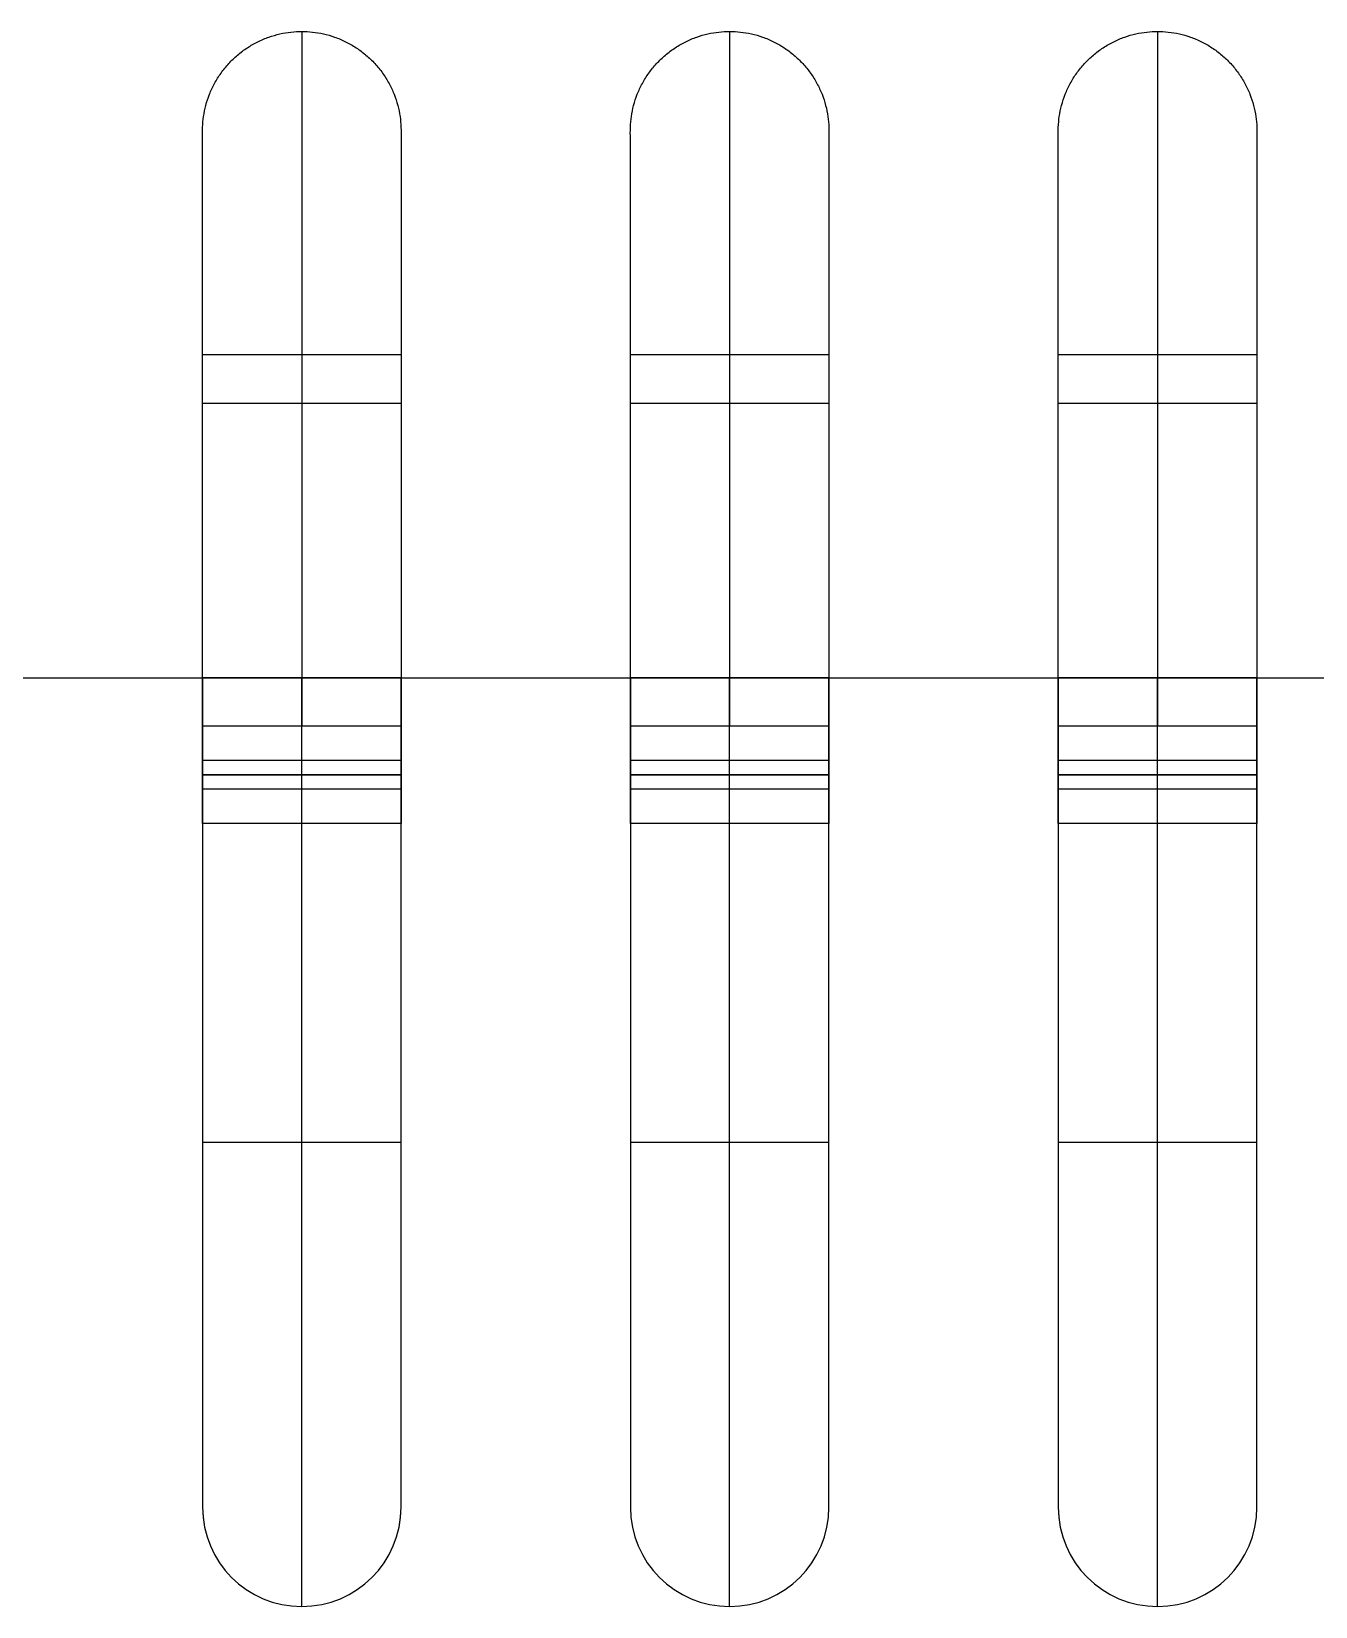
# Model space of a CAD drawing. Header units: millimetres. Extents: x 1.2 to 41.2, y 0.2 to 23.9.
# Drawn here: x 32.072 to 33.394, y 7.077 to 8.698 of the extents above; entities that cross this region are included whole.
import ezdxf

# ---------------------------------------------------------------- set-up
doc = ezdxf.new("R2010")
doc.units = ezdxf.units.MM
doc.layers.add('图层04', color=96, linetype='Continuous', true_color=0x007f00)
doc.layers.add('默认', color=18, linetype='Continuous', true_color=0x000000)

msp = doc.modelspace()

# ---------------------------------------------------------------- linework, layer by layer
at = {"layer": '图层04'}
for points in [[(27.086, 8.0327, 1.6431), (30.586, 8.0327, 1.6431), (34.086, 8.0327, 1.6431)], [(27.086, 8.0327, 2.0472), (30.586, 8.0327, 2.0472), (34.086, 8.0327, 2.0472)], [(27.086, 8.0327, 1.8451), (30.586, 8.0327, 1.8451), (34.086, 8.0327, 1.8451)]]:
    msp.add_open_spline(points, degree=2, dxfattribs=at)
at = {"layer": '默认'}
for p, q in [((32.2482, 7.9327, 1.6504), (32.2482, 8.0327, 1.6504)), ((32.2482, 8.0327, 2.0972), (32.2482, 7.9327, 2.0972)), ((32.4525, 8.0327, 1.6504), (32.4525, 7.9327, 1.6504)), ((32.4525, 7.9327, 2.0972), (32.4525, 8.0327, 2.0972)), ((32.6885, 7.9327, 1.6504), (32.6885, 8.0327, 1.6504)), ((32.6885, 8.0327, 2.0972), (32.6885, 7.9327, 2.0972)), ((32.8929, 8.0327, 1.6504), (32.8929, 7.9327, 1.6504)), ((32.8929, 7.9327, 2.0972), (32.8929, 8.0327, 2.0972)), ((33.1289, 7.9327, 1.6504), (33.1289, 8.0327, 1.6504)), ((33.1289, 8.0327, 2.0972), (33.1289, 7.9327, 2.0972)), ((33.3333, 8.0327, 1.6504), (33.3333, 7.9327, 1.6504)), ((33.3333, 7.9327, 2.0972), (33.3333, 8.0327, 2.0972)), ((32.2482, 7.9827, 1.6004), (32.2482, 7.9828, 1.7004)), ((32.2482, 7.9827, 2.1472), (32.2482, 7.9827, 2.0472)), ((32.4525, 7.9827, 1.7004), (32.4525, 7.9827, 1.6004)), ((32.4525, 7.9827, 2.0472), (32.4525, 7.9827, 2.1472)), ((32.6885, 7.9827, 1.6004), (32.6885, 7.9828, 1.7004)), ((32.6885, 7.9827, 2.1472), (32.6885, 7.9827, 2.0472)), ((32.8929, 7.9827, 1.7004), (32.8929, 7.9827, 1.6004)), ((32.8929, 7.9827, 2.0472), (32.8929, 7.9827, 2.1472)), ((33.1289, 7.9827, 1.6004), (33.1289, 7.9828, 1.7004)), ((33.1289, 7.9827, 2.1472), (33.1289, 7.9827, 2.0472)), ((33.3333, 7.9827, 1.7004), (33.3333, 7.9827, 1.6004)), ((33.3333, 7.9827, 2.0472), (33.3333, 7.9827, 2.1472))]:
    msp.add_line(p, q, dxfattribs=at)
for points in [[(32.2482, 8.0327, 2.0472), (32.2482, 8.3141, 2.0472), (32.2482, 8.5955, 2.0472), (32.2482, 8.6977, 2.0472), (32.3503, 8.6977, 2.0472), (32.4525, 8.6977, 2.0472), (32.4525, 8.5955, 2.0472), (32.4525, 8.3141, 2.0472), (32.4525, 8.0327, 2.0472)], [(32.2482, 8.0327, 2.1472), (32.2482, 8.3141, 2.1472), (32.2482, 8.5955, 2.1472), (32.2482, 8.6977, 2.1472), (32.3503, 8.6977, 2.1472), (32.4525, 8.6977, 2.1472), (32.4525, 8.5955, 2.1472), (32.4525, 8.3141, 2.1472), (32.4525, 8.0327, 2.1472)], [(32.2482, 8.0327, 2.0972), (32.2482, 8.3141, 2.0972), (32.2482, 8.5955, 2.0972), (32.2482, 8.6977, 2.0972), (32.3503, 8.6977, 2.0972), (32.4525, 8.6977, 2.0972), (32.4525, 8.5955, 2.0972), (32.4525, 8.3141, 2.0972), (32.4525, 8.0327, 2.0972)], [(32.6885, 8.0327, 2.0472), (32.6885, 8.3141, 2.0472), (32.6885, 8.5955, 2.0472), (32.6885, 8.6977, 2.0472), (32.7907, 8.6977, 2.0472), (32.8929, 8.6977, 2.0472), (32.8929, 8.5955, 2.0472), (32.8929, 8.3141, 2.0472), (32.8929, 8.0327, 2.0472)], [(32.6885, 8.0327, 2.1472), (32.6885, 8.3141, 2.1472), (32.6885, 8.5955, 2.1472), (32.6885, 8.6977, 2.1472), (32.7907, 8.6977, 2.1472), (32.8929, 8.6977, 2.1472), (32.8929, 8.5955, 2.1472), (32.8929, 8.3141, 2.1472), (32.8929, 8.0327, 2.1472)], [(32.6885, 8.0327, 2.0972), (32.6885, 8.3141, 2.0972), (32.6885, 8.5955, 2.0972), (32.6885, 8.6977, 2.0972), (32.7907, 8.6977, 2.0972), (32.8929, 8.6977, 2.0972), (32.8929, 8.5955, 2.0972), (32.8929, 8.3141, 2.0972), (32.8929, 8.0327, 2.0972)], [(33.1289, 8.0327, 2.0472), (33.1289, 8.3141, 2.0472), (33.1289, 8.5955, 2.0472), (33.1289, 8.6977, 2.0472), (33.2311, 8.6977, 2.0472), (33.3333, 8.6977, 2.0472), (33.3333, 8.5955, 2.0472), (33.3333, 8.3141, 2.0472), (33.3333, 8.0327, 2.0472)], [(33.1289, 8.0327, 2.1472), (33.1289, 8.3141, 2.1472), (33.1289, 8.5955, 2.1472), (33.1289, 8.6977, 2.1472), (33.2311, 8.6977, 2.1472), (33.3333, 8.6977, 2.1472), (33.3333, 8.5955, 2.1472), (33.3333, 8.3141, 2.1472), (33.3333, 8.0327, 2.1472)], [(33.1289, 8.0327, 2.0972), (33.1289, 8.3141, 2.0972), (33.1289, 8.5955, 2.0972), (33.1289, 8.6977, 2.0972), (33.2311, 8.6977, 2.0972), (33.3333, 8.6977, 2.0972), (33.3333, 8.5955, 2.0972), (33.3333, 8.3141, 2.0972), (33.3333, 8.0327, 2.0972)]]:
    msp.add_rational_spline(points, [1, 1, 1, 0.707106781186, 1, 0.707106781186, 1, 1, 1], degree=2, knots=[0, 0, 0, 0.562778, 0.562778, 0.723265, 0.723265, 0.883753, 0.883753, 1.446531, 1.446531, 1.446531], dxfattribs=at)
for points, degree in [([(32.3503, 8.6977, 2.0472), (32.3503, 8.3652, 2.0472), (32.3503, 8.0327, 2.0472)], 2), ([(32.3503, 8.6977, 2.1472), (32.3503, 8.3402, 2.1472), (32.3503, 7.9827, 2.1472)], 2), ([(32.3503, 8.6977, 2.0472), (32.3503, 8.6977, 2.0972), (32.3503, 8.6977, 2.1472)], 2), ([(32.7907, 8.6977, 2.0472), (32.7907, 8.3652, 2.0472), (32.7907, 8.0327, 2.0472)], 2), ([(32.7907, 8.6977, 2.1472), (32.7907, 8.3402, 2.1472), (32.7907, 7.9827, 2.1472)], 2), ([(32.7907, 8.6977, 2.0472), (32.7907, 8.6977, 2.0972), (32.7907, 8.6977, 2.1472)], 2), ([(33.2311, 8.6977, 2.0472), (33.2311, 8.3652, 2.0472), (33.2311, 8.0327, 2.0472)], 2), ([(33.2311, 8.6977, 2.1472), (33.2311, 8.3402, 2.1472), (33.2311, 7.9827, 2.1472)], 2), ([(33.2311, 8.6977, 2.0472), (33.2311, 8.6977, 2.0972), (33.2311, 8.6977, 2.1472)], 2), ([(32.2482, 8.5955, 2.0472), (32.2482, 8.5955, 2.0972), (32.2482, 8.5955, 2.1472)], 2), ([(32.4525, 8.5955, 2.0472), (32.4525, 8.5955, 2.0972), (32.4525, 8.5955, 2.1472)], 2), ([(32.6885, 8.5955, 2.0472), (32.6885, 8.5955, 2.0972), (32.6885, 8.5955, 2.1472)], 2), ([(32.8929, 8.5955, 2.0472), (32.8929, 8.5955, 2.0972), (32.8929, 8.5955, 2.1472)], 2), ([(33.1289, 8.5955, 2.0472), (33.1289, 8.5955, 2.0972), (33.1289, 8.5955, 2.1472)], 2), ([(33.3333, 8.5955, 2.0472), (33.3333, 8.5955, 2.0972), (33.3333, 8.5955, 2.1472)], 2), ([(32.2482, 8.3652, 2.0472), (32.3503, 8.3652, 2.0472), (32.4525, 8.3652, 2.0472)], 2), ([(32.6885, 8.3652, 2.0472), (32.7907, 8.3652, 2.0472), (32.8929, 8.3652, 2.0472)], 2), ([(33.1289, 8.3652, 2.0472), (33.2311, 8.3652, 2.0472), (33.3333, 8.3652, 2.0472)], 2), ([(32.2482, 8.3152, 2.1472), (32.3503, 8.3152, 2.1472), (32.4525, 8.3152, 2.1472)], 2), ([(32.6885, 8.3152, 2.1472), (32.7907, 8.3152, 2.1472), (32.8929, 8.3152, 2.1472)], 2), ([(33.1289, 8.3152, 2.1472), (33.2311, 8.3152, 2.1472), (33.3333, 8.3152, 2.1472)], 2), ([(32.2482, 8.0327, 1.6004), (32.2482, 8.0327, 1.6504), (32.2482, 8.0327, 1.7004)], 2), ([(32.2482, 8.0327, 2.0472), (32.3503, 8.0327, 2.0472), (32.4525, 8.0327, 2.0472)], 2), ([(32.4525, 8.0327, 1.6004), (32.3503, 8.0327, 1.6004), (32.2482, 8.0327, 1.6004)], 2), ([(32.2482, 8.0327, 1.6004), (32.2482, 7.9994, 1.6004), (32.2482, 7.9661, 1.6004), (32.2482, 7.9327, 1.6004)], 3), ([(32.2482, 8.0327, 1.7004), (32.2482, 8.0327, 1.8738), (32.2482, 8.0327, 2.0472)], 2), ([(32.2482, 8.0327, 2.0472), (32.2482, 7.9827, 2.0472), (32.2482, 7.9327, 2.0472)], 2), ([(32.2482, 7.9327, 1.7004), (32.2482, 7.9827, 1.7004), (32.2482, 8.0327, 1.7004)], 2), ([(32.2482, 8.0327, 2.1472), (32.2482, 8.0327, 2.0972), (32.2482, 8.0327, 2.0472)], 2), ([(32.2482, 7.9827, 2.1472), (32.2482, 8.0077, 2.1472), (32.2482, 8.0327, 2.1472)], 2), ([(32.2482, 8.0327, 1.8238), (32.3503, 8.0327, 1.8238), (32.4525, 8.0327, 1.8238)], 2), ([(32.2482, 8.0327, 1.8738), (32.2482, 7.9827, 1.8738), (32.2482, 7.9327, 1.8738)], 2), ([(32.3503, 7.0769, 1.6006), (32.3503, 7.5548, 1.6005), (32.3503, 8.0327, 1.6004)], 2), ([(32.3503, 8.0327, 2.0472), (32.3503, 8.0327, 1.8238), (32.3503, 8.0327, 1.6004)], 2), ([(32.4525, 8.0327, 1.7004), (32.4525, 8.0327, 1.6504), (32.4525, 8.0327, 1.6004)], 2), ([(32.4525, 8.0327, 2.1472), (32.4525, 8.0077, 2.1472), (32.4525, 7.9827, 2.1472)], 2), ([(32.4525, 8.0327, 2.0472), (32.4525, 8.0327, 1.8738), (32.4525, 8.0327, 1.7004)], 2), ([(32.4525, 8.0327, 1.7004), (32.4525, 7.9827, 1.7004), (32.4525, 7.9327, 1.7004)], 2), ([(32.4525, 7.9327, 2.0472), (32.4525, 7.9827, 2.0472), (32.4525, 8.0327, 2.0472)], 2), ([(32.4525, 8.0327, 2.0472), (32.4525, 8.0327, 2.0972), (32.4525, 8.0327, 2.1472)], 2), ([(32.4525, 7.9327, 1.6004), (32.4525, 7.9661, 1.6004), (32.4525, 7.9994, 1.6004), (32.4525, 8.0327, 1.6004)], 3), ([(32.4525, 8.0327, 1.8738), (32.4525, 7.9827, 1.8738), (32.4525, 7.9327, 1.8738)], 2), ([(32.6885, 8.0327, 1.6004), (32.6885, 8.0327, 1.6504), (32.6885, 8.0327, 1.7004)], 2), ([(32.6885, 8.0327, 2.0472), (32.7907, 8.0327, 2.0472), (32.8929, 8.0327, 2.0472)], 2), ([(32.8929, 8.0327, 1.6004), (32.7907, 8.0327, 1.6004), (32.6885, 8.0327, 1.6004)], 2), ([(32.6885, 8.0327, 1.6004), (32.6885, 7.9994, 1.6004), (32.6885, 7.9661, 1.6004), (32.6885, 7.9327, 1.6004)], 3), ([(32.6885, 8.0327, 1.7004), (32.6885, 8.0327, 1.8738), (32.6885, 8.0327, 2.0472)], 2), ([(32.6885, 8.0327, 2.0472), (32.6885, 7.9827, 2.0472), (32.6885, 7.9327, 2.0472)], 2), ([(32.6885, 7.9327, 1.7004), (32.6885, 7.9827, 1.7004), (32.6885, 8.0327, 1.7004)], 2), ([(32.6885, 8.0327, 2.1472), (32.6885, 8.0327, 2.0972), (32.6885, 8.0327, 2.0472)], 2), ([(32.6885, 7.9827, 2.1472), (32.6885, 8.0077, 2.1472), (32.6885, 8.0327, 2.1472)], 2), ([(32.6885, 8.0327, 1.8238), (32.7907, 8.0327, 1.8238), (32.8929, 8.0327, 1.8238)], 2), ([(32.6885, 8.0327, 1.8738), (32.6885, 7.9827, 1.8738), (32.6885, 7.9327, 1.8738)], 2), ([(32.7907, 7.0769, 1.6006), (32.7907, 7.5548, 1.6005), (32.7907, 8.0327, 1.6004)], 2), ([(32.7907, 8.0327, 2.0472), (32.7907, 8.0327, 1.8238), (32.7907, 8.0327, 1.6004)], 2), ([(32.8929, 8.0327, 1.7004), (32.8929, 8.0327, 1.6504), (32.8929, 8.0327, 1.6004)], 2), ([(32.8929, 8.0327, 2.1472), (32.8929, 8.0077, 2.1472), (32.8929, 7.9827, 2.1472)], 2), ([(32.8929, 8.0327, 2.0472), (32.8929, 8.0327, 1.8738), (32.8929, 8.0327, 1.7004)], 2), ([(32.8929, 8.0327, 1.7004), (32.8929, 7.9827, 1.7004), (32.8929, 7.9327, 1.7004)], 2), ([(32.8929, 7.9327, 2.0472), (32.8929, 7.9827, 2.0472), (32.8929, 8.0327, 2.0472)], 2), ([(32.8929, 8.0327, 2.0472), (32.8929, 8.0327, 2.0972), (32.8929, 8.0327, 2.1472)], 2), ([(32.8929, 7.9327, 1.6004), (32.8929, 7.9661, 1.6004), (32.8929, 7.9994, 1.6004), (32.8929, 8.0327, 1.6004)], 3), ([(32.8929, 8.0327, 1.8738), (32.8929, 7.9827, 1.8738), (32.8929, 7.9327, 1.8738)], 2), ([(33.1289, 8.0327, 1.6004), (33.1289, 8.0327, 1.6504), (33.1289, 8.0327, 1.7004)], 2), ([(33.1289, 8.0327, 2.0472), (33.2311, 8.0327, 2.0472), (33.3333, 8.0327, 2.0472)], 2), ([(33.3333, 8.0327, 1.6004), (33.2311, 8.0327, 1.6004), (33.1289, 8.0327, 1.6004)], 2), ([(33.1289, 8.0327, 1.6004), (33.1289, 7.9994, 1.6004), (33.1289, 7.9661, 1.6004), (33.1289, 7.9327, 1.6004)], 3), ([(33.1289, 8.0327, 1.7004), (33.1289, 8.0327, 1.8738), (33.1289, 8.0327, 2.0472)], 2), ([(33.1289, 8.0327, 2.0472), (33.1289, 7.9827, 2.0472), (33.1289, 7.9327, 2.0472)], 2), ([(33.1289, 7.9327, 1.7004), (33.1289, 7.9827, 1.7004), (33.1289, 8.0327, 1.7004)], 2), ([(33.1289, 8.0327, 2.1472), (33.1289, 8.0327, 2.0972), (33.1289, 8.0327, 2.0472)], 2), ([(33.1289, 7.9827, 2.1472), (33.1289, 8.0077, 2.1472), (33.1289, 8.0327, 2.1472)], 2), ([(33.1289, 8.0327, 1.8238), (33.2311, 8.0327, 1.8238), (33.3333, 8.0327, 1.8238)], 2), ([(33.1289, 8.0327, 1.8738), (33.1289, 7.9827, 1.8738), (33.1289, 7.9327, 1.8738)], 2), ([(33.2311, 7.0769, 1.6006), (33.2311, 7.5548, 1.6005), (33.2311, 8.0327, 1.6004)], 2), ([(33.2311, 8.0327, 2.0472), (33.2311, 8.0327, 1.8238), (33.2311, 8.0327, 1.6004)], 2), ([(33.3333, 8.0327, 1.7004), (33.3333, 8.0327, 1.6504), (33.3333, 8.0327, 1.6004)], 2), ([(33.3333, 8.0327, 2.1472), (33.3333, 8.0077, 2.1472), (33.3333, 7.9827, 2.1472)], 2), ([(33.3333, 8.0327, 2.0472), (33.3333, 8.0327, 1.8738), (33.3333, 8.0327, 1.7004)], 2), ([(33.3333, 8.0327, 1.7004), (33.3333, 7.9827, 1.7004), (33.3333, 7.9327, 1.7004)], 2), ([(33.3333, 7.9327, 2.0472), (33.3333, 7.9827, 2.0472), (33.3333, 8.0327, 2.0472)], 2), ([(33.3333, 8.0327, 2.0472), (33.3333, 8.0327, 2.0972), (33.3333, 8.0327, 2.1472)], 2), ([(33.3333, 7.9327, 1.6004), (33.3333, 7.9661, 1.6004), (33.3333, 7.9994, 1.6004), (33.3333, 8.0327, 1.6004)], 3), ([(33.3333, 8.0327, 1.8738), (33.3333, 7.9827, 1.8738), (33.3333, 7.9327, 1.8738)], 2), ([(32.4525, 7.9827, 2.1472), (32.3503, 7.9827, 2.1472), (32.2482, 7.9827, 2.1472)], 2), ([(32.2482, 7.9827, 1.7004), (32.2482, 7.9827, 1.8738), (32.2482, 7.9827, 2.0472)], 2), ([(32.4525, 7.9827, 2.0472), (32.4525, 7.9827, 1.8738), (32.4525, 7.9827, 1.7004)], 2), ([(32.8929, 7.9827, 2.1472), (32.7907, 7.9827, 2.1472), (32.6885, 7.9827, 2.1472)], 2), ([(32.6885, 7.9827, 1.7004), (32.6885, 7.9827, 1.8738), (32.6885, 7.9827, 2.0472)], 2), ([(32.8929, 7.9827, 2.0472), (32.8929, 7.9827, 1.8738), (32.8929, 7.9827, 1.7004)], 2), ([(33.3333, 7.9827, 2.1472), (33.2311, 7.9827, 2.1472), (33.1289, 7.9827, 2.1472)], 2), ([(33.1289, 7.9827, 1.7004), (33.1289, 7.9827, 1.8738), (33.1289, 7.9827, 2.0472)], 2), ([(33.3333, 7.9827, 2.0472), (33.3333, 7.9827, 1.8738), (33.3333, 7.9827, 1.7004)], 2), ([(32.4525, 7.9474, 2.1325), (32.3503, 7.9474, 2.1325), (32.2482, 7.9474, 2.1325)], 2), ([(32.8929, 7.9474, 2.1325), (32.7907, 7.9474, 2.1325), (32.6885, 7.9474, 2.1325)], 2), ([(33.3333, 7.9474, 2.1325), (33.2311, 7.9474, 2.1325), (33.1289, 7.9474, 2.1325)], 2), ([(32.2482, 7.9327, 2.0472), (32.2482, 7.9327, 2.0722), (32.2482, 7.9327, 2.0972)], 2), ([(32.2482, 7.9327, 1.7004), (32.2482, 7.9327, 1.7254), (32.2482, 7.9327, 1.7504)], 2), ([(32.2482, 7.9327, 1.7004), (32.2482, 7.9161, 1.7004), (32.2482, 7.8994, 1.7004), (32.2482, 7.8827, 1.7004)], 3), ([(32.2482, 7.9327, 1.7004), (32.2482, 7.9327, 1.6504), (32.2482, 7.9327, 1.6004)], 2), ([(32.4525, 7.9327, 2.0972), (32.3503, 7.9327, 2.0972), (32.2482, 7.9327, 2.0972)], 2), ([(32.4525, 7.9327, 1.7504), (32.3503, 7.9327, 1.7504), (32.2482, 7.9327, 1.7504)], 2), ([(32.2482, 7.9327, 1.7504), (32.2482, 7.9327, 1.8988), (32.2482, 7.9327, 2.0472)], 2), ([(32.2482, 7.9327, 1.8738), (32.3503, 7.9327, 1.8738), (32.4525, 7.9327, 1.8738)], 2), ([(32.3503, 7.9327, 2.0972), (32.3503, 7.9327, 1.9238), (32.3503, 7.9327, 1.7504)], 2), ([(32.4525, 7.9327, 2.0472), (32.4525, 7.9327, 1.8988), (32.4525, 7.9327, 1.7504)], 2), ([(32.4525, 7.9327, 1.6004), (32.4525, 7.9327, 1.6504), (32.4525, 7.9327, 1.7004)], 2), ([(32.4525, 7.9327, 2.0972), (32.4525, 7.9327, 2.0722), (32.4525, 7.9327, 2.0472)], 2), ([(32.4525, 7.8827, 1.7004), (32.4525, 7.8994, 1.7004), (32.4525, 7.9161, 1.7004), (32.4525, 7.9327, 1.7004)], 3), ([(32.4525, 7.9327, 1.7504), (32.4525, 7.9327, 1.7254), (32.4525, 7.9327, 1.7004)], 2), ([(32.6885, 7.9327, 2.0472), (32.6885, 7.9327, 2.0722), (32.6885, 7.9327, 2.0972)], 2), ([(32.6885, 7.9327, 1.7004), (32.6885, 7.9327, 1.7254), (32.6885, 7.9327, 1.7504)], 2), ([(32.6885, 7.9327, 1.7004), (32.6885, 7.9161, 1.7004), (32.6885, 7.8994, 1.7004), (32.6885, 7.8827, 1.7004)], 3), ([(32.6885, 7.9327, 1.7004), (32.6885, 7.9327, 1.6504), (32.6885, 7.9327, 1.6004)], 2), ([(32.8929, 7.9327, 2.0972), (32.7907, 7.9327, 2.0972), (32.6885, 7.9327, 2.0972)], 2), ([(32.8929, 7.9327, 1.7504), (32.7907, 7.9327, 1.7504), (32.6885, 7.9327, 1.7504)], 2), ([(32.6885, 7.9327, 1.7504), (32.6885, 7.9327, 1.8988), (32.6885, 7.9327, 2.0472)], 2), ([(32.6885, 7.9327, 1.8738), (32.7907, 7.9327, 1.8738), (32.8929, 7.9327, 1.8738)], 2), ([(32.7907, 7.9327, 2.0972), (32.7907, 7.9327, 1.9238), (32.7907, 7.9327, 1.7504)], 2), ([(32.8929, 7.9327, 2.0472), (32.8929, 7.9327, 1.8988), (32.8929, 7.9327, 1.7504)], 2), ([(32.8929, 7.9327, 1.6004), (32.8929, 7.9327, 1.6504), (32.8929, 7.9327, 1.7004)], 2), ([(32.8929, 7.9327, 2.0972), (32.8929, 7.9327, 2.0722), (32.8929, 7.9327, 2.0472)], 2), ([(32.8929, 7.8827, 1.7004), (32.8929, 7.8994, 1.7004), (32.8929, 7.9161, 1.7004), (32.8929, 7.9327, 1.7004)], 3), ([(32.8929, 7.9327, 1.7504), (32.8929, 7.9327, 1.7254), (32.8929, 7.9327, 1.7004)], 2), ([(33.1289, 7.9327, 2.0472), (33.1289, 7.9327, 2.0722), (33.1289, 7.9327, 2.0972)], 2), ([(33.1289, 7.9327, 1.7004), (33.1289, 7.9327, 1.7254), (33.1289, 7.9327, 1.7504)], 2), ([(33.1289, 7.9327, 1.7004), (33.1289, 7.9161, 1.7004), (33.1289, 7.8994, 1.7004), (33.1289, 7.8827, 1.7004)], 3), ([(33.1289, 7.9327, 1.7004), (33.1289, 7.9327, 1.6504), (33.1289, 7.9327, 1.6004)], 2), ([(33.3333, 7.9327, 2.0972), (33.2311, 7.9327, 2.0972), (33.1289, 7.9327, 2.0972)], 2), ([(33.3333, 7.9327, 1.7504), (33.2311, 7.9327, 1.7504), (33.1289, 7.9327, 1.7504)], 2), ([(33.1289, 7.9327, 1.7504), (33.1289, 7.9327, 1.8988), (33.1289, 7.9327, 2.0472)], 2), ([(33.1289, 7.9327, 1.8738), (33.2311, 7.9327, 1.8738), (33.3333, 7.9327, 1.8738)], 2), ([(33.2311, 7.9327, 2.0972), (33.2311, 7.9327, 1.9238), (33.2311, 7.9327, 1.7504)], 2), ([(33.3333, 7.9327, 2.0472), (33.3333, 7.9327, 1.8988), (33.3333, 7.9327, 1.7504)], 2), ([(33.3333, 7.9327, 1.6004), (33.3333, 7.9327, 1.6504), (33.3333, 7.9327, 1.7004)], 2), ([(33.3333, 7.9327, 2.0972), (33.3333, 7.9327, 2.0722), (33.3333, 7.9327, 2.0472)], 2), ([(33.3333, 7.8827, 1.7004), (33.3333, 7.8994, 1.7004), (33.3333, 7.9161, 1.7004), (33.3333, 7.9327, 1.7004)], 3), ([(33.3333, 7.9327, 1.7504), (33.3333, 7.9327, 1.7254), (33.3333, 7.9327, 1.7004)], 2), ([(32.4525, 7.9181, 1.715), (32.3503, 7.9181, 1.715), (32.2482, 7.9181, 1.715)], 2), ([(32.8929, 7.9181, 1.715), (32.7907, 7.9181, 1.715), (32.6885, 7.9181, 1.715)], 2), ([(33.3333, 7.9181, 1.715), (33.2311, 7.9181, 1.715), (33.1289, 7.9181, 1.715)], 2), ([(32.4525, 7.8827, 1.7004), (32.3503, 7.8827, 1.7004), (32.2482, 7.8827, 1.7004)], 2), ([(32.3503, 7.0769, 1.7006), (32.3503, 7.4798, 1.7005), (32.3503, 7.8827, 1.7004)], 2), ([(32.8929, 7.8827, 1.7004), (32.7907, 7.8827, 1.7004), (32.6885, 7.8827, 1.7004)], 2), ([(32.7907, 7.0769, 1.7006), (32.7907, 7.4798, 1.7005), (32.7907, 7.8827, 1.7004)], 2), ([(33.3333, 7.8827, 1.7004), (33.2311, 7.8827, 1.7004), (33.1289, 7.8827, 1.7004)], 2), ([(33.2311, 7.0769, 1.7006), (33.2311, 7.4798, 1.7005), (33.2311, 7.8827, 1.7004)], 2), ([(32.2482, 7.5548, 1.6005), (32.3503, 7.5548, 1.6005), (32.4525, 7.5548, 1.6005)], 2), ([(32.2482, 7.5548, 1.7005), (32.3503, 7.5548, 1.7005), (32.4525, 7.5548, 1.7005)], 2), ([(32.6885, 7.5548, 1.6005), (32.7907, 7.5548, 1.6005), (32.8929, 7.5548, 1.6005)], 2), ([(32.6885, 7.5548, 1.7005), (32.7907, 7.5548, 1.7005), (32.8929, 7.5548, 1.7005)], 2), ([(33.1289, 7.5548, 1.6005), (33.2311, 7.5548, 1.6005), (33.3333, 7.5548, 1.6005)], 2), ([(33.1289, 7.5548, 1.7005), (33.2311, 7.5548, 1.7005), (33.3333, 7.5548, 1.7005)], 2), ([(32.2482, 7.179, 1.6005), (32.2482, 7.1791, 1.6505), (32.2482, 7.1791, 1.7005)], 2), ([(32.4525, 7.179, 1.6005), (32.4525, 7.1791, 1.6505), (32.4525, 7.1791, 1.7005)], 2), ([(32.6885, 7.179, 1.6005), (32.6885, 7.1791, 1.6505), (32.6885, 7.1791, 1.7005)], 2), ([(32.8929, 7.179, 1.6005), (32.8929, 7.1791, 1.6505), (32.8929, 7.1791, 1.7005)], 2), ([(33.1289, 7.179, 1.6005), (33.1289, 7.1791, 1.6505), (33.1289, 7.1791, 1.7005)], 2), ([(33.3333, 7.179, 1.6005), (33.3333, 7.1791, 1.6505), (33.3333, 7.1791, 1.7005)], 2), ([(32.3503, 7.0769, 1.6006), (32.3503, 7.0769, 1.6506), (32.3503, 7.0769, 1.7006)], 2), ([(32.7907, 7.0769, 1.6006), (32.7907, 7.0769, 1.6506), (32.7907, 7.0769, 1.7006)], 2), ([(33.2311, 7.0769, 1.6006), (33.2311, 7.0769, 1.6506), (33.2311, 7.0769, 1.7006)], 2)]:
    msp.add_open_spline(points, degree=degree, dxfattribs=at)
at = {"layer": '默认', "extrusion": (-1, -8.52651e-13, 1.42109e-12)}
msp.add_rational_spline([(32.2482, 7.9327, 2.0972), (32.2482, 7.9327, 2.1472), (32.2482, 7.9827, 2.1472)], [1, 0.707106781186, 1], degree=2, dxfattribs=at)
at = {"layer": '默认', "extrusion": (-1, 2.84217e-13, 1.42109e-12)}
for points in [[(32.3503, 7.9327, 2.0972), (32.3503, 7.9327, 2.1472), (32.3503, 7.9827, 2.1472)], [(32.7907, 7.9327, 2.0972), (32.7907, 7.9327, 2.1472), (32.7907, 7.9827, 2.1472)]]:
    msp.add_rational_spline(points, [1, 0.707106781186, 1], degree=2, dxfattribs=at)
at = {"layer": '默认', "extrusion": (-1, -9.9476e-13, 1.56319e-12)}
for points in [[(32.4525, 7.9827, 2.1472), (32.4525, 7.9327, 2.1472), (32.4525, 7.9327, 2.0972)], [(32.6885, 7.9327, 2.0972), (32.6885, 7.9327, 2.1472), (32.6885, 7.9827, 2.1472)], [(32.8929, 7.9827, 2.1472), (32.8929, 7.9327, 2.1472), (32.8929, 7.9327, 2.0972)], [(33.1289, 7.9327, 2.0972), (33.1289, 7.9327, 2.1472), (33.1289, 7.9827, 2.1472)], [(33.3333, 7.9827, 2.1472), (33.3333, 7.9327, 2.1472), (33.3333, 7.9327, 2.0972)]]:
    msp.add_rational_spline(points, [1, 0.707106781186, 1], degree=2, dxfattribs=at)
at = {"layer": '默认', "extrusion": (-1, 4.26326e-13, 1.27898e-12)}
msp.add_rational_spline([(33.2311, 7.9327, 2.0972), (33.2311, 7.9327, 2.1472), (33.2311, 7.9827, 2.1472)], [1, 0.707106781186, 1], degree=2, dxfattribs=at)
at = {"layer": '默认', "extrusion": (-9.4928e-10, -0.000220476, -1)}
for points in [[(32.2482, 7.9327, 1.6004), (32.2482, 7.6815, 1.6004), (32.2482, 7.4303, 1.6005), (32.2482, 7.179, 1.6005), (32.2482, 7.1226, 1.6006), (32.2939, 7.0769, 1.6006), (32.3503, 7.0769, 1.6006), (32.4068, 7.0769, 1.6006), (32.4525, 7.1226, 1.6006), (32.4525, 7.179, 1.6005), (32.4525, 7.4303, 1.6005), (32.4525, 7.6815, 1.6004), (32.4525, 7.9327, 1.6004)], [(32.6885, 7.9327, 1.6004), (32.6885, 7.6815, 1.6004), (32.6885, 7.4303, 1.6005), (32.6885, 7.179, 1.6005), (32.6885, 7.1226, 1.6006), (32.7343, 7.0769, 1.6006), (32.7907, 7.0769, 1.6006), (32.8471, 7.0769, 1.6006), (32.8929, 7.1226, 1.6006), (32.8929, 7.179, 1.6005), (32.8929, 7.4303, 1.6005), (32.8929, 7.6815, 1.6004), (32.8929, 7.9327, 1.6004)], [(33.1289, 7.9327, 1.6004), (33.1289, 7.6815, 1.6004), (33.1289, 7.4303, 1.6005), (33.1289, 7.179, 1.6005), (33.1289, 7.1226, 1.6006), (33.1747, 7.0769, 1.6006), (33.2311, 7.0769, 1.6006), (33.2875, 7.0769, 1.6006), (33.3333, 7.1226, 1.6006), (33.3333, 7.179, 1.6005), (33.3333, 7.4303, 1.6005), (33.3333, 7.6815, 1.6004), (33.3333, 7.9327, 1.6004)]]:
    msp.add_open_spline(points, degree=3, knots=[0.100022, 0.100022, 0.100022, 0.100022, 0.853706, 0.853706, 0.853706, 1.031249, 1.031249, 1.031249, 1.208793, 1.208793, 1.208793, 1.962477, 1.962477, 1.962477, 1.962477], dxfattribs=at)
at = {"layer": '默认', "extrusion": (1, -2.98309e-12, 2.41531e-12)}
for points in [[(32.2482, 7.8827, 1.7004), (32.2482, 7.9327, 1.7004), (32.2482, 7.9327, 1.7504)], [(32.6885, 7.8827, 1.7004), (32.6885, 7.9327, 1.7004), (32.6885, 7.9327, 1.7504)], [(33.1289, 7.8827, 1.7004), (33.1289, 7.9327, 1.7004), (33.1289, 7.9327, 1.7504)]]:
    msp.add_rational_spline(points, [1, 0.707028826879, 1], degree=2, dxfattribs=at)
at = {"layer": '默认', "extrusion": (-4.74639e-10, -0.000220476, -1)}
for points in [[(32.2482, 7.9327, 1.6504), (32.2482, 7.6815, 1.6504), (32.2482, 7.4303, 1.6505), (32.2482, 7.1791, 1.6505), (32.2482, 7.1226, 1.6506), (32.2939, 7.0769, 1.6506), (32.3503, 7.0769, 1.6506), (32.4068, 7.0769, 1.6506), (32.4525, 7.1226, 1.6506), (32.4525, 7.1791, 1.6505), (32.4525, 7.4303, 1.6505), (32.4525, 7.6815, 1.6504), (32.4525, 7.9327, 1.6504)], [(32.6885, 7.9327, 1.6504), (32.6885, 7.6815, 1.6504), (32.6885, 7.4303, 1.6505), (32.6885, 7.1791, 1.6505), (32.6885, 7.1226, 1.6506), (32.7343, 7.0769, 1.6506), (32.7907, 7.0769, 1.6506), (32.8471, 7.0769, 1.6506), (32.8929, 7.1226, 1.6506), (32.8929, 7.1791, 1.6505), (32.8929, 7.4303, 1.6505), (32.8929, 7.6815, 1.6504), (32.8929, 7.9327, 1.6504)], [(33.1289, 7.9327, 1.6504), (33.1289, 7.6815, 1.6504), (33.1289, 7.4303, 1.6505), (33.1289, 7.1791, 1.6505), (33.1289, 7.1226, 1.6506), (33.1747, 7.0769, 1.6506), (33.2311, 7.0769, 1.6506), (33.2875, 7.0769, 1.6506), (33.3333, 7.1226, 1.6506), (33.3333, 7.1791, 1.6505), (33.3333, 7.4303, 1.6505), (33.3333, 7.6815, 1.6504), (33.3333, 7.9327, 1.6504)]]:
    msp.add_open_spline(points, degree=3, knots=[0.100022, 0.100022, 0.100022, 0.100022, 0.853706, 0.853706, 0.853706, 1.031249, 1.031249, 1.031249, 1.208793, 1.208793, 1.208793, 1.962477, 1.962477, 1.962477, 1.962477], dxfattribs=at)
at = {"layer": '默认', "extrusion": (1, -3.97757e-12, 2.69947e-12)}
for points in [[(32.3503, 7.8827, 1.7004), (32.3503, 7.9327, 1.7004), (32.3503, 7.9327, 1.7504)], [(32.7907, 7.8827, 1.7004), (32.7907, 7.9327, 1.7004), (32.7907, 7.9327, 1.7504)], [(33.2311, 7.8827, 1.7004), (33.2311, 7.9327, 1.7004), (33.2311, 7.9327, 1.7504)]]:
    msp.add_rational_spline(points, [1, 0.707028826879, 1], degree=2, dxfattribs=at)
at = {"layer": '默认', "extrusion": (1, -4.2615e-12, 3.69401e-12)}
msp.add_rational_spline([(32.4525, 7.9327, 1.7504), (32.4525, 7.9327, 1.7004), (32.4525, 7.8827, 1.7004)], [1, 0.707028826879, 1], degree=2, dxfattribs=at)
at = {"layer": '默认', "extrusion": (1, -4.40355e-12, 3.83608e-12)}
for points in [[(32.8929, 7.9327, 1.7504), (32.8929, 7.9327, 1.7004), (32.8929, 7.8827, 1.7004)], [(33.3333, 7.9327, 1.7504), (33.3333, 7.9327, 1.7004), (33.3333, 7.8827, 1.7004)]]:
    msp.add_rational_spline(points, [1, 0.707028826879, 1], degree=2, dxfattribs=at)
at = {"layer": '默认', "extrusion": (-2.18104e-15, -0.000220476, -1)}
for points in [[(32.2482, 7.8827, 1.7004), (32.2482, 7.6482, 1.7004), (32.2482, 7.4136, 1.7005), (32.2482, 7.1791, 1.7005), (32.2482, 7.1226, 1.7006), (32.2939, 7.0769, 1.7006), (32.3503, 7.0769, 1.7006), (32.4068, 7.0769, 1.7006), (32.4525, 7.1226, 1.7006), (32.4525, 7.1791, 1.7005), (32.4525, 7.4136, 1.7005), (32.4525, 7.6482, 1.7004), (32.4525, 7.8827, 1.7004)], [(32.6885, 7.8827, 1.7004), (32.6885, 7.6482, 1.7004), (32.6885, 7.4136, 1.7005), (32.6885, 7.1791, 1.7005), (32.6885, 7.1226, 1.7006), (32.7343, 7.0769, 1.7006), (32.7907, 7.0769, 1.7006), (32.8471, 7.0769, 1.7006), (32.8929, 7.1226, 1.7006), (32.8929, 7.1791, 1.7005), (32.8929, 7.4136, 1.7005), (32.8929, 7.6482, 1.7004), (32.8929, 7.8827, 1.7004)], [(33.1289, 7.8827, 1.7004), (33.1289, 7.6482, 1.7004), (33.1289, 7.4136, 1.7005), (33.1289, 7.1791, 1.7005), (33.1289, 7.1226, 1.7006), (33.1747, 7.0769, 1.7006), (33.2311, 7.0769, 1.7006), (33.2875, 7.0769, 1.7006), (33.3333, 7.1226, 1.7006), (33.3333, 7.1791, 1.7005), (33.3333, 7.4136, 1.7005), (33.3333, 7.6482, 1.7004), (33.3333, 7.8827, 1.7004)]]:
    msp.add_open_spline(points, degree=3, knots=[0.150033, 0.150033, 0.150033, 0.150033, 0.853706, 0.853706, 0.853706, 1.031249, 1.031249, 1.031249, 1.208793, 1.208793, 1.208793, 1.912466, 1.912466, 1.912466, 1.912466], dxfattribs=at)

doc.saveas('drawing.dxf')
